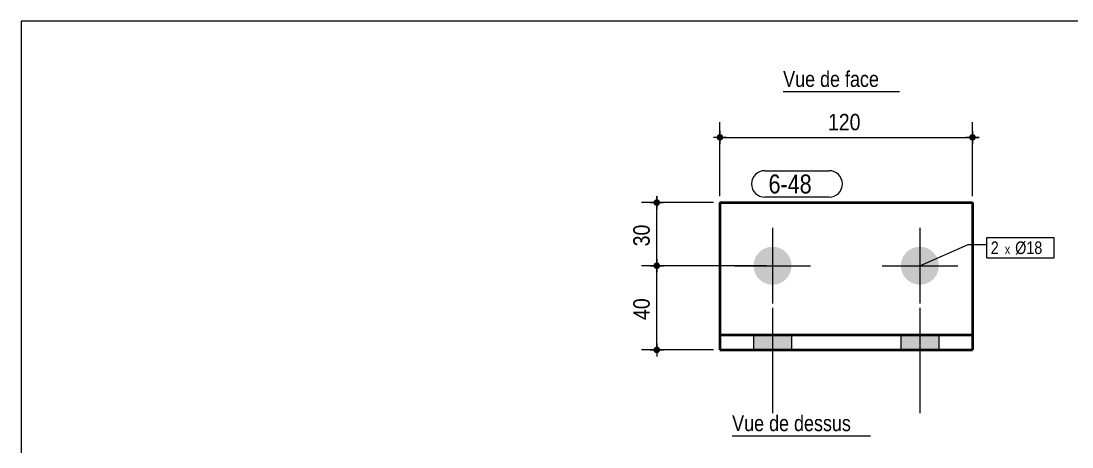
# Model space of a CAD drawing. Header units: millimetres. Extents: x 2 to 287, y 5 to 195.
# Drawn here: x 5 to 171.4, y 127.5 to 195 of the extents above; entities that cross this region are included whole.
import ezdxf

# ---------------------------------------------------------------- set-up
doc = ezdxf.new("R2010")
doc.units = ezdxf.units.MM
for name, color, linetype, lineweight in [('Autre type objet', 1, 'Continuous', 0), ('Boulon', 7, 'Continuous', 0), ('Cotation', 7, 'Continuous', 0), ('Désignation boulon', 3, 'Continuous', 0), ('Feuille dessin', 5, 'Continuous', 0), ('Piece', 2, 'Continuous', 0), ('Repère pièce', 3, 'Continuous', 0)]:
    doc.layers.add(name, color=color, linetype=linetype, lineweight=lineweight)
doc.styles.add('ARIAL', font='ARIAL.TTF')
doc.styles.add('COMIC_SANS_MS', font='COMIC.TTF')

# ---------------------------------------------------------------- blocks, each defined once
blk = doc.blocks.new('*A1')
at = {"layer": 'Boulon'}
for points in [[(123.94, 153.24), (123.86, 153.24), (123.79, 153.24), (123.72, 153.25), (123.64, 153.26), (123.57, 153.27), (123.5, 153.28), (123.43, 153.29), (123.35, 153.31), (123.28, 153.33), (123.21, 153.35), (123.14, 153.37), (123.07, 153.39), (123, 153.41), (122.93, 153.44), (122.86, 153.47), (122.8, 153.49), (122.73, 153.52), (122.66, 153.56), (122.6, 153.59), (122.53, 153.63), (122.47, 153.66), (122.41, 153.7), (122.35, 153.74), (122.28, 153.78), (122.22, 153.83), (122.17, 153.87), (122.11, 153.92), (122.05, 153.97), (122, 154.01), (121.94, 154.06), (121.89, 154.12), (121.84, 154.17), (121.79, 154.22), (121.74, 154.28), (121.69, 154.33), (121.65, 154.39), (121.6, 154.45), (121.56, 154.51), (121.52, 154.57), (121.48, 154.63), (121.44, 154.69), (121.4, 154.76), (121.37, 154.82), (121.33, 154.89), (121.3, 154.95), (121.27, 155.02), (121.24, 155.09), (121.21, 155.16), (121.19, 155.23), (121.16, 155.3), (121.14, 155.37), (121.12, 155.44), (121.1, 155.51), (121.08, 155.58), (121.07, 155.65), (121.06, 155.72), (121.04, 155.8), (121.03, 155.87), (121.03, 155.94), (121.02, 156.02), (121.02, 156.09), (121.01, 156.16), (121.01, 156.24), (121.01, 156.31), (121.02, 156.38), (121.02, 156.46), (121.03, 156.53), (121.03, 156.6), (121.04, 156.68), (121.06, 156.75), (121.07, 156.82), (121.08, 156.89), (121.1, 156.97), (121.12, 157.04), (121.14, 157.11), (121.16, 157.18), (121.19, 157.25), (121.21, 157.32), (121.24, 157.38), (121.27, 157.45), (121.3, 157.52), (121.33, 157.59), (121.37, 157.65), (121.4, 157.72), (121.44, 157.78), (121.48, 157.84), (121.52, 157.9), (121.56, 157.96), (121.6, 158.02), (121.65, 158.08), (121.69, 158.14), (121.74, 158.2), (121.79, 158.25), (121.84, 158.31), (121.89, 158.36), (121.94, 158.41), (122, 158.46), (122.05, 158.51), (122.11, 158.56), (122.17, 158.6), (122.22, 158.65), (122.28, 158.69), (122.35, 158.73), (122.41, 158.77), (122.47, 158.81), (122.53, 158.85), (122.6, 158.88), (122.66, 158.92), (122.73, 158.95), (122.8, 158.98), (122.86, 159.01), (122.93, 159.04), (123, 159.06), (123.07, 159.09), (123.14, 159.11), (123.21, 159.13), (123.28, 159.15), (123.35, 159.16), (123.43, 159.18), (123.5, 159.19), (123.57, 159.2), (123.64, 159.21), (123.72, 159.22), (123.79, 159.23), (123.86, 159.23), (123.94, 159.24), (124.01, 159.24), (124.09, 159.24), (124.16, 159.23), (124.23, 159.23), (124.31, 159.22), (124.38, 159.21), (124.45, 159.2), (124.52, 159.19), (124.6, 159.18), (124.67, 159.16), (124.74, 159.15), (124.81, 159.13), (124.88, 159.11), (124.95, 159.09), (125.02, 159.06), (125.09, 159.04), (125.16, 159.01), (125.23, 158.98), (125.29, 158.95), (125.36, 158.92), (125.43, 158.88), (125.49, 158.85), (125.55, 158.81), (125.62, 158.77), (125.68, 158.73), (125.74, 158.69), (125.8, 158.65), (125.86, 158.6), (125.92, 158.56), (125.97, 158.51), (126.03, 158.46), (126.08, 158.41), (126.13, 158.36), (126.18, 158.31), (126.23, 158.25), (126.28, 158.2), (126.33, 158.14), (126.38, 158.08), (126.42, 158.02), (126.46, 157.96), (126.51, 157.9), (126.55, 157.84), (126.59, 157.78), (126.62, 157.72), (126.66, 157.65), (126.69, 157.59), (126.72, 157.52), (126.75, 157.45), (126.78, 157.38), (126.81, 157.32), (126.84, 157.25), (126.86, 157.18), (126.88, 157.11), (126.9, 157.04), (126.92, 156.97), (126.94, 156.89), (126.95, 156.82), (126.97, 156.75), (126.98, 156.68), (126.99, 156.6), (127, 156.53), (127, 156.46), (127.01, 156.38), (127.01, 156.31), (127.01, 156.24), (127.01, 156.16), (127.01, 156.09), (127, 156.02), (127, 155.94), (126.99, 155.87), (126.98, 155.8), (126.97, 155.72), (126.95, 155.65), (126.94, 155.58), (126.92, 155.51), (126.9, 155.44), (126.88, 155.37), (126.86, 155.3), (126.84, 155.23), (126.81, 155.16), (126.78, 155.09), (126.75, 155.02), (126.72, 154.95), (126.69, 154.89), (126.66, 154.82), (126.62, 154.76), (126.59, 154.69), (126.55, 154.63), (126.51, 154.57), (126.46, 154.51), (126.42, 154.45), (126.38, 154.39), (126.33, 154.33), (126.28, 154.28), (126.23, 154.22), (126.18, 154.17), (126.13, 154.12), (126.08, 154.06), (126.03, 154.01), (125.97, 153.97), (125.92, 153.92), (125.86, 153.87), (125.8, 153.83), (125.74, 153.78), (125.68, 153.74), (125.62, 153.7), (125.55, 153.66), (125.49, 153.63), (125.43, 153.59), (125.36, 153.56), (125.29, 153.52), (125.23, 153.49), (125.16, 153.47), (125.09, 153.44), (125.02, 153.41), (124.95, 153.39), (124.88, 153.37), (124.81, 153.35), (124.74, 153.33), (124.67, 153.31), (124.6, 153.29), (124.52, 153.28), (124.45, 153.27), (124.38, 153.26), (124.31, 153.25), (124.23, 153.24), (124.16, 153.24), (124.09, 153.24), (124.01, 153.24)], [(147.27, 153.24), (147.2, 153.24), (147.12, 153.24), (147.05, 153.25), (146.98, 153.26), (146.91, 153.27), (146.83, 153.28), (146.76, 153.29), (146.69, 153.31), (146.62, 153.33), (146.55, 153.35), (146.47, 153.37), (146.4, 153.39), (146.33, 153.41), (146.27, 153.44), (146.2, 153.47), (146.13, 153.49), (146.06, 153.52), (146, 153.56), (145.93, 153.59), (145.87, 153.63), (145.8, 153.66), (145.74, 153.7), (145.68, 153.74), (145.62, 153.78), (145.56, 153.83), (145.5, 153.87), (145.44, 153.92), (145.39, 153.97), (145.33, 154.01), (145.28, 154.06), (145.22, 154.12), (145.17, 154.17), (145.12, 154.22), (145.07, 154.28), (145.03, 154.33), (144.98, 154.39), (144.94, 154.45), (144.89, 154.51), (144.85, 154.57), (144.81, 154.63), (144.77, 154.69), (144.74, 154.76), (144.7, 154.82), (144.67, 154.89), (144.63, 154.95), (144.6, 155.02), (144.57, 155.09), (144.55, 155.16), (144.52, 155.23), (144.5, 155.3), (144.47, 155.37), (144.45, 155.44), (144.44, 155.51), (144.42, 155.58), (144.4, 155.65), (144.39, 155.72), (144.38, 155.8), (144.37, 155.87), (144.36, 155.94), (144.35, 156.02), (144.35, 156.09), (144.35, 156.16), (144.35, 156.24), (144.35, 156.31), (144.35, 156.38), (144.35, 156.46), (144.36, 156.53), (144.37, 156.6), (144.38, 156.68), (144.39, 156.75), (144.4, 156.82), (144.42, 156.89), (144.44, 156.97), (144.45, 157.04), (144.47, 157.11), (144.5, 157.18), (144.52, 157.25), (144.55, 157.32), (144.57, 157.38), (144.6, 157.45), (144.63, 157.52), (144.67, 157.59), (144.7, 157.65), (144.74, 157.72), (144.77, 157.78), (144.81, 157.84), (144.85, 157.9), (144.89, 157.96), (144.94, 158.02), (144.98, 158.08), (145.03, 158.14), (145.07, 158.2), (145.12, 158.25), (145.17, 158.31), (145.22, 158.36), (145.28, 158.41), (145.33, 158.46), (145.39, 158.51), (145.44, 158.56), (145.5, 158.6), (145.56, 158.65), (145.62, 158.69), (145.68, 158.73), (145.74, 158.77), (145.8, 158.81), (145.87, 158.85), (145.93, 158.88), (146, 158.92), (146.06, 158.95), (146.13, 158.98), (146.2, 159.01), (146.27, 159.04), (146.33, 159.06), (146.4, 159.09), (146.47, 159.11), (146.55, 159.13), (146.62, 159.15), (146.69, 159.16), (146.76, 159.18), (146.83, 159.19), (146.91, 159.2), (146.98, 159.21), (147.05, 159.22), (147.12, 159.23), (147.2, 159.23), (147.27, 159.24), (147.35, 159.24), (147.42, 159.24), (147.49, 159.23), (147.57, 159.23), (147.64, 159.22), (147.71, 159.21), (147.79, 159.2), (147.86, 159.19), (147.93, 159.18), (148, 159.16), (148.07, 159.15), (148.15, 159.13), (148.22, 159.11), (148.29, 159.09), (148.36, 159.06), (148.43, 159.04), (148.49, 159.01), (148.56, 158.98), (148.63, 158.95), (148.69, 158.92), (148.76, 158.88), (148.82, 158.85), (148.89, 158.81), (148.95, 158.77), (149.01, 158.73), (149.07, 158.69), (149.13, 158.65), (149.19, 158.6), (149.25, 158.56), (149.3, 158.51), (149.36, 158.46), (149.41, 158.41), (149.47, 158.36), (149.52, 158.31), (149.57, 158.25), (149.62, 158.2), (149.66, 158.14), (149.71, 158.08), (149.76, 158.02), (149.8, 157.96), (149.84, 157.9), (149.88, 157.84), (149.92, 157.78), (149.96, 157.72), (149.99, 157.65), (150.03, 157.59), (150.06, 157.52), (150.09, 157.45), (150.12, 157.38), (150.14, 157.32), (150.17, 157.25), (150.19, 157.18), (150.22, 157.11), (150.24, 157.04), (150.26, 156.97), (150.27, 156.89), (150.29, 156.82), (150.3, 156.75), (150.31, 156.68), (150.32, 156.6), (150.33, 156.53), (150.34, 156.46), (150.34, 156.38), (150.34, 156.31), (150.35, 156.24), (150.34, 156.16), (150.34, 156.09), (150.34, 156.02), (150.33, 155.94), (150.32, 155.87), (150.31, 155.8), (150.3, 155.72), (150.29, 155.65), (150.27, 155.58), (150.26, 155.51), (150.24, 155.44), (150.22, 155.37), (150.19, 155.3), (150.17, 155.23), (150.14, 155.16), (150.12, 155.09), (150.09, 155.02), (150.06, 154.95), (150.03, 154.89), (149.99, 154.82), (149.96, 154.76), (149.92, 154.69), (149.88, 154.63), (149.84, 154.57), (149.8, 154.51), (149.76, 154.45), (149.71, 154.39), (149.66, 154.33), (149.62, 154.28), (149.57, 154.22), (149.52, 154.17), (149.47, 154.12), (149.41, 154.06), (149.36, 154.01), (149.3, 153.97), (149.25, 153.92), (149.19, 153.87), (149.13, 153.83), (149.07, 153.78), (149.01, 153.74), (148.95, 153.7), (148.89, 153.66), (148.82, 153.63), (148.76, 153.59), (148.69, 153.56), (148.63, 153.52), (148.56, 153.49), (148.49, 153.47), (148.43, 153.44), (148.36, 153.41), (148.29, 153.39), (148.22, 153.37), (148.15, 153.35), (148.07, 153.33), (148, 153.31), (147.93, 153.29), (147.86, 153.28), (147.79, 153.27), (147.71, 153.26), (147.64, 153.25), (147.57, 153.24), (147.49, 153.24), (147.42, 153.24), (147.35, 153.24)]]:
    blk.add_hatch(color=256, dxfattribs=at).paths.add_polyline_path(points, flags=17)
at = {"layer": 'Boulon', "linetype": 'Continuous', "lineweight": 0}
for p, q in [((124.01, 162.24), (124.01, 150.24)), ((147.35, 162.24), (147.35, 150.24)), ((118.01, 156.24), (130.01, 156.24)), ((141.35, 156.24), (153.35, 156.24))]:
    blk.add_line(p, q, dxfattribs=at)
blk = doc.blocks.new('*A2')
at = {"layer": 'Boulon'}
for points in [[(127.01, 145.24), (127.01, 142.9), (121.01, 142.9), (121.01, 145.24)], [(150.35, 145.24), (150.35, 142.9), (144.35, 142.9), (144.35, 145.24)]]:
    blk.add_hatch(color=256, dxfattribs=at).paths.add_polyline_path(points, flags=17)
at = {"layer": 'Boulon', "linetype": 'Continuous', "lineweight": 0}
for p, q in [((124.01, 149.57), (124.01, 132.9)), ((147.35, 149.57), (147.35, 132.9)), ((121.01, 145.24), (121.01, 142.9)), ((127.01, 145.24), (127.01, 142.9)), ((144.35, 145.24), (144.35, 142.9)), ((150.35, 145.24), (150.35, 142.9))]:
    blk.add_line(p, q, dxfattribs=at)
blk = doc.blocks.new('*A3')
at = {"layer": 'Piece', "color": 2, "linetype": 'Continuous', "lineweight": 40}
for p, q in [((115.68, 166.236667), (115.68, 142.903333)), ((115.68, 166.236667), (155.68, 166.236667)), ((155.68, 166.236667), (155.68, 142.903333)), ((155.68, 145.236667), (115.68, 145.236667)), ((115.68, 142.903333), (155.68, 142.903333))]:
    blk.add_line(p, q, dxfattribs=at)
blk = doc.blocks.new('*A7')
at = {"layer": 'Feuille dessin', "linetype": 'Continuous', "lineweight": 0}
for p, q in [((282, 195), (5, 195)), ((5, 195), (5, 5))]:
    blk.add_line(p, q, dxfattribs=at)
blk = doc.blocks.new('*A12')
at = {"layer": 'Cotation'}
for points in [[(105.65, 155.72), (105.63, 155.72), (105.6, 155.72), (105.58, 155.73), (105.55, 155.73), (105.53, 155.74), (105.5, 155.75), (105.48, 155.76), (105.46, 155.77), (105.43, 155.78), (105.41, 155.79), (105.39, 155.8), (105.37, 155.82), (105.35, 155.83), (105.33, 155.85), (105.31, 155.87), (105.29, 155.89), (105.28, 155.91), (105.26, 155.93), (105.25, 155.95), (105.23, 155.97), (105.22, 155.99), (105.21, 156.01), (105.2, 156.04), (105.19, 156.06), (105.18, 156.09), (105.18, 156.11), (105.17, 156.14), (105.17, 156.16), (105.16, 156.19), (105.16, 156.21), (105.16, 156.24), (105.16, 156.26), (105.16, 156.29), (105.17, 156.31), (105.17, 156.34), (105.18, 156.36), (105.18, 156.39), (105.19, 156.41), (105.2, 156.44), (105.21, 156.46), (105.22, 156.48), (105.23, 156.5), (105.25, 156.53), (105.26, 156.55), (105.28, 156.57), (105.29, 156.59), (105.31, 156.6), (105.33, 156.62), (105.35, 156.64), (105.37, 156.65), (105.39, 156.67), (105.41, 156.68), (105.43, 156.7), (105.46, 156.71), (105.48, 156.72), (105.5, 156.73), (105.53, 156.73), (105.55, 156.74), (105.58, 156.75), (105.6, 156.75), (105.63, 156.75), (105.65, 156.76), (105.68, 156.76), (105.71, 156.76), (105.73, 156.75), (105.76, 156.75), (105.78, 156.75), (105.81, 156.74), (105.83, 156.73), (105.86, 156.73), (105.88, 156.72), (105.9, 156.71), (105.93, 156.7), (105.95, 156.68), (105.97, 156.67), (105.99, 156.65), (106.01, 156.64), (106.03, 156.62), (106.05, 156.6), (106.07, 156.59), (106.08, 156.57), (106.1, 156.55), (106.11, 156.53), (106.13, 156.5), (106.14, 156.48), (106.15, 156.46), (106.16, 156.44), (106.17, 156.41), (106.18, 156.39), (106.18, 156.36), (106.19, 156.34), (106.19, 156.31), (106.2, 156.29), (106.2, 156.26), (106.2, 156.24), (106.2, 156.21), (106.2, 156.19), (106.19, 156.16), (106.19, 156.14), (106.18, 156.11), (106.18, 156.09), (106.17, 156.06), (106.16, 156.04), (106.15, 156.01), (106.14, 155.99), (106.13, 155.97), (106.11, 155.95), (106.1, 155.93), (106.08, 155.91), (106.07, 155.89), (106.05, 155.87), (106.03, 155.85), (106.01, 155.83), (105.99, 155.82), (105.97, 155.8), (105.95, 155.79), (105.93, 155.78), (105.9, 155.77), (105.88, 155.76), (105.86, 155.75), (105.83, 155.74), (105.81, 155.73), (105.78, 155.73), (105.76, 155.72), (105.73, 155.72), (105.71, 155.72), (105.68, 155.72)], [(105.65, 142.38), (105.63, 142.39), (105.6, 142.39), (105.58, 142.39), (105.55, 142.4), (105.53, 142.41), (105.5, 142.41), (105.48, 142.42), (105.46, 142.43), (105.43, 142.44), (105.41, 142.46), (105.39, 142.47), (105.37, 142.49), (105.35, 142.5), (105.33, 142.52), (105.31, 142.54), (105.29, 142.55), (105.28, 142.57), (105.26, 142.59), (105.25, 142.61), (105.23, 142.64), (105.22, 142.66), (105.21, 142.68), (105.2, 142.7), (105.19, 142.73), (105.18, 142.75), (105.18, 142.78), (105.17, 142.8), (105.17, 142.83), (105.16, 142.85), (105.16, 142.88), (105.16, 142.9), (105.16, 142.93), (105.16, 142.95), (105.17, 142.98), (105.17, 143), (105.18, 143.03), (105.18, 143.05), (105.19, 143.08), (105.2, 143.1), (105.21, 143.13), (105.22, 143.15), (105.23, 143.17), (105.25, 143.19), (105.26, 143.21), (105.28, 143.23), (105.29, 143.25), (105.31, 143.27), (105.33, 143.29), (105.35, 143.31), (105.37, 143.32), (105.39, 143.34), (105.41, 143.35), (105.43, 143.36), (105.46, 143.37), (105.48, 143.38), (105.5, 143.39), (105.53, 143.4), (105.55, 143.41), (105.58, 143.41), (105.6, 143.42), (105.63, 143.42), (105.65, 143.42), (105.68, 143.42), (105.71, 143.42), (105.73, 143.42), (105.76, 143.42), (105.78, 143.41), (105.81, 143.41), (105.83, 143.4), (105.86, 143.39), (105.88, 143.38), (105.9, 143.37), (105.93, 143.36), (105.95, 143.35), (105.97, 143.34), (105.99, 143.32), (106.01, 143.31), (106.03, 143.29), (106.05, 143.27), (106.07, 143.25), (106.08, 143.23), (106.1, 143.21), (106.11, 143.19), (106.13, 143.17), (106.14, 143.15), (106.15, 143.13), (106.16, 143.1), (106.17, 143.08), (106.18, 143.05), (106.18, 143.03), (106.19, 143), (106.19, 142.98), (106.2, 142.95), (106.2, 142.93), (106.2, 142.9), (106.2, 142.88), (106.2, 142.85), (106.19, 142.83), (106.19, 142.8), (106.18, 142.78), (106.18, 142.75), (106.17, 142.73), (106.16, 142.7), (106.15, 142.68), (106.14, 142.66), (106.13, 142.64), (106.11, 142.61), (106.1, 142.59), (106.08, 142.57), (106.07, 142.55), (106.05, 142.54), (106.03, 142.52), (106.01, 142.5), (105.99, 142.49), (105.97, 142.47), (105.95, 142.46), (105.93, 142.44), (105.9, 142.43), (105.88, 142.42), (105.86, 142.41), (105.83, 142.41), (105.81, 142.4), (105.78, 142.39), (105.76, 142.39), (105.73, 142.39), (105.71, 142.38), (105.68, 142.38)]]:
    blk.add_hatch(color=256, dxfattribs=at).paths.add_polyline_path(points, flags=17)
at = {"layer": 'Cotation', "linetype": 'Continuous', "lineweight": 0}
for p, q in [((105.68, 157.28), (105.68, 155.2)), ((105.68, 156.24), (105.68, 157.28)), ((123.01, 156.24), (103.26, 156.24)), ((104.64, 156.24), (106.72, 156.24)), ((105.68, 142.9), (105.68, 156.24)), ((105.68, 143.94), (105.68, 141.86)), ((114.68, 142.9), (103.26, 142.9)), ((104.64, 142.9), (106.72, 142.9)), ((105.68, 142.9), (105.68, 141.86))]:
    blk.add_line(p, q, dxfattribs=at)
at = {"layer": 'Cotation'}
for p in [(105.68, 156.24), (105.68, 142.9)]:
    blk.add_point(p, dxfattribs=at)
at = {"layer": 'Cotation', "style": 'ARIAL', "width": 0.85}
blk.add_text('40', height=2.6, rotation=90.0002, dxfattribs=at).set_placement((104.56, 147.64))
blk = doc.blocks.new('*A13')
at = {"layer": 'Cotation'}
for points in [[(105.65, 165.72), (105.63, 165.72), (105.6, 165.72), (105.58, 165.73), (105.55, 165.73), (105.53, 165.74), (105.5, 165.75), (105.48, 165.76), (105.46, 165.77), (105.43, 165.78), (105.41, 165.79), (105.39, 165.8), (105.37, 165.82), (105.35, 165.83), (105.33, 165.85), (105.31, 165.87), (105.29, 165.89), (105.28, 165.91), (105.26, 165.93), (105.25, 165.95), (105.23, 165.97), (105.22, 165.99), (105.21, 166.01), (105.2, 166.04), (105.19, 166.06), (105.18, 166.09), (105.18, 166.11), (105.17, 166.14), (105.17, 166.16), (105.16, 166.19), (105.16, 166.21), (105.16, 166.24), (105.16, 166.26), (105.16, 166.29), (105.17, 166.31), (105.17, 166.34), (105.18, 166.36), (105.18, 166.39), (105.19, 166.41), (105.2, 166.44), (105.21, 166.46), (105.22, 166.48), (105.23, 166.5), (105.25, 166.53), (105.26, 166.55), (105.28, 166.57), (105.29, 166.59), (105.31, 166.6), (105.33, 166.62), (105.35, 166.64), (105.37, 166.65), (105.39, 166.67), (105.41, 166.68), (105.43, 166.7), (105.46, 166.71), (105.48, 166.72), (105.5, 166.73), (105.53, 166.73), (105.55, 166.74), (105.58, 166.75), (105.6, 166.75), (105.63, 166.75), (105.65, 166.76), (105.68, 166.76), (105.71, 166.76), (105.73, 166.75), (105.76, 166.75), (105.78, 166.75), (105.81, 166.74), (105.83, 166.73), (105.86, 166.73), (105.88, 166.72), (105.9, 166.71), (105.93, 166.7), (105.95, 166.68), (105.97, 166.67), (105.99, 166.65), (106.01, 166.64), (106.03, 166.62), (106.05, 166.6), (106.07, 166.59), (106.08, 166.57), (106.1, 166.55), (106.11, 166.53), (106.13, 166.5), (106.14, 166.48), (106.15, 166.46), (106.16, 166.44), (106.17, 166.41), (106.18, 166.39), (106.18, 166.36), (106.19, 166.34), (106.19, 166.31), (106.2, 166.29), (106.2, 166.26), (106.2, 166.24), (106.2, 166.21), (106.2, 166.19), (106.19, 166.16), (106.19, 166.14), (106.18, 166.11), (106.18, 166.09), (106.17, 166.06), (106.16, 166.04), (106.15, 166.01), (106.14, 165.99), (106.13, 165.97), (106.11, 165.95), (106.1, 165.93), (106.08, 165.91), (106.07, 165.89), (106.05, 165.87), (106.03, 165.85), (106.01, 165.83), (105.99, 165.82), (105.97, 165.8), (105.95, 165.79), (105.93, 165.78), (105.9, 165.77), (105.88, 165.76), (105.86, 165.75), (105.83, 165.74), (105.81, 165.73), (105.78, 165.73), (105.76, 165.72), (105.73, 165.72), (105.71, 165.72), (105.68, 165.72)], [(105.65, 155.72), (105.63, 155.72), (105.6, 155.72), (105.58, 155.73), (105.55, 155.73), (105.53, 155.74), (105.5, 155.75), (105.48, 155.76), (105.46, 155.77), (105.43, 155.78), (105.41, 155.79), (105.39, 155.8), (105.37, 155.82), (105.35, 155.83), (105.33, 155.85), (105.31, 155.87), (105.29, 155.89), (105.28, 155.91), (105.26, 155.93), (105.25, 155.95), (105.23, 155.97), (105.22, 155.99), (105.21, 156.01), (105.2, 156.04), (105.19, 156.06), (105.18, 156.09), (105.18, 156.11), (105.17, 156.14), (105.17, 156.16), (105.16, 156.19), (105.16, 156.21), (105.16, 156.24), (105.16, 156.26), (105.16, 156.29), (105.17, 156.31), (105.17, 156.34), (105.18, 156.36), (105.18, 156.39), (105.19, 156.41), (105.2, 156.44), (105.21, 156.46), (105.22, 156.48), (105.23, 156.5), (105.25, 156.53), (105.26, 156.55), (105.28, 156.57), (105.29, 156.59), (105.31, 156.6), (105.33, 156.62), (105.35, 156.64), (105.37, 156.65), (105.39, 156.67), (105.41, 156.68), (105.43, 156.7), (105.46, 156.71), (105.48, 156.72), (105.5, 156.73), (105.53, 156.73), (105.55, 156.74), (105.58, 156.75), (105.6, 156.75), (105.63, 156.75), (105.65, 156.76), (105.68, 156.76), (105.71, 156.76), (105.73, 156.75), (105.76, 156.75), (105.78, 156.75), (105.81, 156.74), (105.83, 156.73), (105.86, 156.73), (105.88, 156.72), (105.9, 156.71), (105.93, 156.7), (105.95, 156.68), (105.97, 156.67), (105.99, 156.65), (106.01, 156.64), (106.03, 156.62), (106.05, 156.6), (106.07, 156.59), (106.08, 156.57), (106.1, 156.55), (106.11, 156.53), (106.13, 156.5), (106.14, 156.48), (106.15, 156.46), (106.16, 156.44), (106.17, 156.41), (106.18, 156.39), (106.18, 156.36), (106.19, 156.34), (106.19, 156.31), (106.2, 156.29), (106.2, 156.26), (106.2, 156.24), (106.2, 156.21), (106.2, 156.19), (106.19, 156.16), (106.19, 156.14), (106.18, 156.11), (106.18, 156.09), (106.17, 156.06), (106.16, 156.04), (106.15, 156.01), (106.14, 155.99), (106.13, 155.97), (106.11, 155.95), (106.1, 155.93), (106.08, 155.91), (106.07, 155.89), (106.05, 155.87), (106.03, 155.85), (106.01, 155.83), (105.99, 155.82), (105.97, 155.8), (105.95, 155.79), (105.93, 155.78), (105.9, 155.77), (105.88, 155.76), (105.86, 155.75), (105.83, 155.74), (105.81, 155.73), (105.78, 155.73), (105.76, 155.72), (105.73, 155.72), (105.71, 155.72), (105.68, 155.72)]]:
    blk.add_hatch(color=256, dxfattribs=at).paths.add_polyline_path(points, flags=17)
at = {"layer": 'Cotation', "linetype": 'Continuous', "lineweight": 0}
for p, q in [((105.68, 167.28), (105.68, 165.2)), ((105.68, 166.24), (105.68, 167.28)), ((114.68, 166.24), (103.26, 166.24)), ((104.64, 166.24), (106.72, 166.24)), ((105.68, 156.24), (105.68, 166.24)), ((105.68, 157.28), (105.68, 155.2)), ((123.01, 156.24), (103.26, 156.24)), ((104.64, 156.24), (106.72, 156.24)), ((105.68, 156.24), (105.68, 155.2))]:
    blk.add_line(p, q, dxfattribs=at)
at = {"layer": 'Cotation'}
for p in [(105.68, 166.24), (105.68, 156.24)]:
    blk.add_point(p, dxfattribs=at)
at = {"layer": 'Cotation', "style": 'ARIAL', "width": 0.85}
blk.add_text('30', height=2.6, rotation=90.0002, dxfattribs=at).set_placement((104.56, 159.31))
blk = doc.blocks.new('*A14')
at = {"layer": 'Cotation'}
for points in [[(115.65, 176.05), (115.63, 176.05), (115.6, 176.06), (115.58, 176.06), (115.55, 176.07), (115.53, 176.07), (115.5, 176.08), (115.48, 176.09), (115.46, 176.1), (115.43, 176.11), (115.41, 176.12), (115.39, 176.14), (115.37, 176.15), (115.35, 176.17), (115.33, 176.18), (115.31, 176.2), (115.29, 176.22), (115.28, 176.24), (115.26, 176.26), (115.25, 176.28), (115.23, 176.3), (115.22, 176.32), (115.21, 176.35), (115.2, 176.37), (115.19, 176.39), (115.18, 176.42), (115.18, 176.44), (115.17, 176.47), (115.17, 176.49), (115.16, 176.52), (115.16, 176.54), (115.16, 176.57), (115.16, 176.6), (115.16, 176.62), (115.17, 176.65), (115.17, 176.67), (115.18, 176.7), (115.18, 176.72), (115.19, 176.75), (115.2, 176.77), (115.21, 176.79), (115.22, 176.82), (115.23, 176.84), (115.25, 176.86), (115.26, 176.88), (115.28, 176.9), (115.29, 176.92), (115.31, 176.94), (115.33, 176.96), (115.35, 176.97), (115.37, 176.99), (115.39, 177), (115.41, 177.02), (115.43, 177.03), (115.46, 177.04), (115.48, 177.05), (115.5, 177.06), (115.53, 177.07), (115.55, 177.07), (115.58, 177.08), (115.6, 177.08), (115.63, 177.09), (115.65, 177.09), (115.68, 177.09), (115.71, 177.09), (115.73, 177.09), (115.76, 177.08), (115.78, 177.08), (115.81, 177.07), (115.83, 177.07), (115.86, 177.06), (115.88, 177.05), (115.9, 177.04), (115.93, 177.03), (115.95, 177.02), (115.97, 177), (115.99, 176.99), (116.01, 176.97), (116.03, 176.96), (116.05, 176.94), (116.07, 176.92), (116.08, 176.9), (116.1, 176.88), (116.11, 176.86), (116.13, 176.84), (116.14, 176.82), (116.15, 176.79), (116.16, 176.77), (116.17, 176.75), (116.18, 176.72), (116.18, 176.7), (116.19, 176.67), (116.19, 176.65), (116.2, 176.62), (116.2, 176.6), (116.2, 176.57), (116.2, 176.54), (116.2, 176.52), (116.19, 176.49), (116.19, 176.47), (116.18, 176.44), (116.18, 176.42), (116.17, 176.39), (116.16, 176.37), (116.15, 176.35), (116.14, 176.32), (116.13, 176.3), (116.11, 176.28), (116.1, 176.26), (116.08, 176.24), (116.07, 176.22), (116.05, 176.2), (116.03, 176.18), (116.01, 176.17), (115.99, 176.15), (115.97, 176.14), (115.95, 176.12), (115.93, 176.11), (115.9, 176.1), (115.88, 176.09), (115.86, 176.08), (115.83, 176.07), (115.81, 176.07), (115.78, 176.06), (115.76, 176.06), (115.73, 176.05), (115.71, 176.05), (115.68, 176.05)], [(155.65, 176.05), (155.63, 176.05), (155.6, 176.06), (155.58, 176.06), (155.55, 176.07), (155.53, 176.07), (155.5, 176.08), (155.48, 176.09), (155.46, 176.1), (155.43, 176.11), (155.41, 176.12), (155.39, 176.14), (155.37, 176.15), (155.35, 176.17), (155.33, 176.18), (155.31, 176.2), (155.29, 176.22), (155.28, 176.24), (155.26, 176.26), (155.25, 176.28), (155.23, 176.3), (155.22, 176.32), (155.21, 176.35), (155.2, 176.37), (155.19, 176.39), (155.18, 176.42), (155.18, 176.44), (155.17, 176.47), (155.17, 176.49), (155.16, 176.52), (155.16, 176.54), (155.16, 176.57), (155.16, 176.6), (155.16, 176.62), (155.17, 176.65), (155.17, 176.67), (155.18, 176.7), (155.18, 176.72), (155.19, 176.75), (155.2, 176.77), (155.21, 176.79), (155.22, 176.82), (155.23, 176.84), (155.25, 176.86), (155.26, 176.88), (155.28, 176.9), (155.29, 176.92), (155.31, 176.94), (155.33, 176.96), (155.35, 176.97), (155.37, 176.99), (155.39, 177), (155.41, 177.02), (155.43, 177.03), (155.46, 177.04), (155.48, 177.05), (155.5, 177.06), (155.53, 177.07), (155.55, 177.07), (155.58, 177.08), (155.6, 177.08), (155.63, 177.09), (155.65, 177.09), (155.68, 177.09), (155.71, 177.09), (155.73, 177.09), (155.76, 177.08), (155.78, 177.08), (155.81, 177.07), (155.83, 177.07), (155.86, 177.06), (155.88, 177.05), (155.9, 177.04), (155.93, 177.03), (155.95, 177.02), (155.97, 177), (155.99, 176.99), (156.01, 176.97), (156.03, 176.96), (156.05, 176.94), (156.07, 176.92), (156.08, 176.9), (156.1, 176.88), (156.11, 176.86), (156.13, 176.84), (156.14, 176.82), (156.15, 176.79), (156.16, 176.77), (156.17, 176.75), (156.18, 176.72), (156.18, 176.7), (156.19, 176.67), (156.19, 176.65), (156.2, 176.62), (156.2, 176.6), (156.2, 176.57), (156.2, 176.54), (156.2, 176.52), (156.19, 176.49), (156.19, 176.47), (156.18, 176.44), (156.18, 176.42), (156.17, 176.39), (156.16, 176.37), (156.15, 176.35), (156.14, 176.32), (156.13, 176.3), (156.11, 176.28), (156.1, 176.26), (156.08, 176.24), (156.07, 176.22), (156.05, 176.2), (156.03, 176.18), (156.01, 176.17), (155.99, 176.15), (155.97, 176.14), (155.95, 176.12), (155.93, 176.11), (155.9, 176.1), (155.88, 176.09), (155.86, 176.08), (155.83, 176.07), (155.81, 176.07), (155.78, 176.06), (155.76, 176.06), (155.73, 176.05), (155.71, 176.05), (155.68, 176.05)]]:
    blk.add_hatch(color=256, dxfattribs=at).paths.add_polyline_path(points, flags=17)
at = {"layer": 'Cotation', "linetype": 'Continuous', "lineweight": 0}
for p, q in [((115.68, 167.24), (115.68, 178.99)), ((155.68, 167.24), (155.68, 178.99)), ((116.72, 176.57), (114.64, 176.57)), ((115.68, 176.57), (114.64, 176.57)), ((115.68, 177.61), (115.68, 175.53)), ((115.68, 176.57), (155.68, 176.57)), ((156.72, 176.57), (154.64, 176.57)), ((155.68, 177.61), (155.68, 175.53)), ((155.68, 176.57), (156.72, 176.57))]:
    blk.add_line(p, q, dxfattribs=at)
at = {"layer": 'Cotation'}
for p in [(115.68, 176.57), (155.68, 176.57)]:
    blk.add_point(p, dxfattribs=at)
at = {"layer": 'Cotation', "style": 'ARIAL', "width": 0.85}
blk.add_text('120', height=2.6, dxfattribs=at).set_placement((132.79, 177.69))
blk = doc.blocks.new('*A15')
at = {"layer": 'Désignation boulon', "linetype": 'Continuous', "lineweight": 0}
for p, q in [((157.97163, 160.683467), (168.587255, 160.683467)), ((157.97163, 157.483467), (157.97163, 160.683467)), ((168.587255, 157.483467), (168.587255, 160.683467)), ((147.34563, 156.236667), (154.97163, 159.6168)), ((154.97163, 159.6168), (157.97163, 159.6168)), ((157.97163, 157.483467), (168.587255, 157.483467))]:
    blk.add_line(p, q, dxfattribs=at)
at = {"layer": 'Désignation boulon', "style": 'COMIC_SANS_MS', "width": 0.85}
for s, height, p in [('2', 2, (158.57163, 158.083467)), ('Ø18', 2, (162.430223, 158.083467)), ('x', 1.5, (160.799559, 158.083467))]:
    blk.add_text(s, height=height, dxfattribs=at).set_placement(p)
blk = doc.blocks.new('*A16')
at = {"layer": 'Repère pièce', "linetype": 'Continuous', "lineweight": 0}
for p, q in [((122.78, 171.286667), (132.971211, 171.286667)), ((132.971211, 167.086667), (122.78, 167.086667))]:
    blk.add_line(p, q, dxfattribs=at)
for centre, start, end in [((122.78, 169.186667), 90, 270), ((132.971211, 169.186667), 270, 90)]:
    blk.add_arc(centre, 2.1, start, end, dxfattribs=at)
at = {"layer": 'Repère pièce', "style": 'COMIC_SANS_MS', "width": 0.85}
blk.add_text('6-48', height=3, dxfattribs=at).set_placement((123.38, 167.686667))
blk = doc.blocks.new('*A17')
at = {"layer": 'Autre type objet', "linetype": 'Continuous', "lineweight": 0}
blk.add_line((125.692436, 183.81), (144.134819, 183.81), dxfattribs=at)
at = {"layer": 'Autre type objet', "style": 'COMIC_SANS_MS', "width": 0.85}
blk.add_text('Vue de face', height=2.5, dxfattribs=at).set_placement((125.692436, 184.56))
blk = doc.blocks.new('*A27')
at = {"layer": 'Autre type objet', "linetype": 'Continuous', "lineweight": 0}
blk.add_line((117.617766, 129.283689), (139.504973, 129.283689), dxfattribs=at)
at = {"layer": 'Autre type objet', "style": 'COMIC_SANS_MS', "width": 0.85}
blk.add_text('Vue de dessus', height=2.5, dxfattribs=at).set_placement((117.617766, 130.033689))

msp = doc.modelspace()

# ---------------------------------------------------------------- block references
at = {"lineweight": 0}
for name in ['*A7', '*A17', '*A14', '*A16', '*A13', '*A3', '*A1', '*A15', '*A12', '*A2', '*A27']:
    msp.add_blockref(name, (0, 0), dxfattribs=at)

doc.saveas('drawing.dxf')
